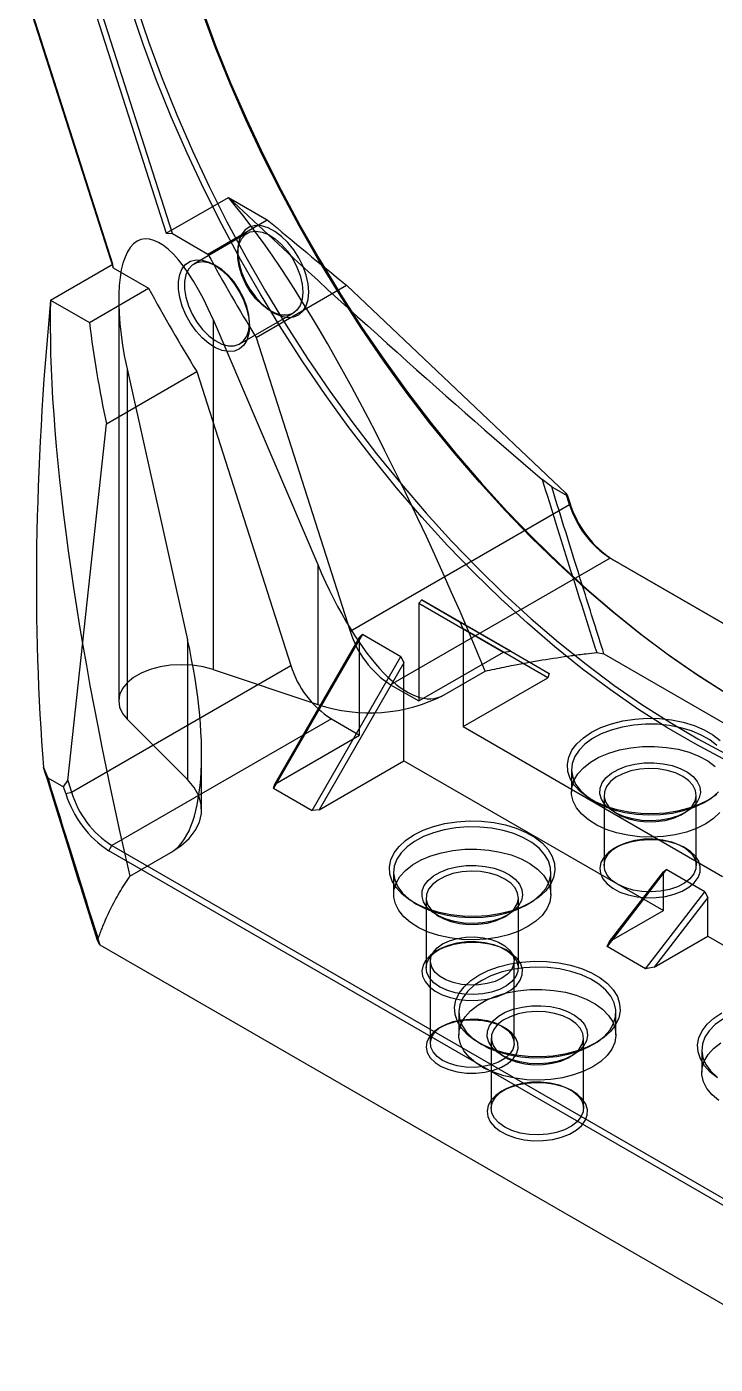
# Model space of a CAD drawing. Header units: millimetres. Extents: x 0 to 420, y 1 to 298.
# Drawn here: x 340.4 to 362.29, y 207.88 to 250.41 of the extents above; entities that cross this region are included whole.
import ezdxf

# ---------------------------------------------------------------- set-up
doc = ezdxf.new("R2010")
doc.units = ezdxf.units.MM

msp = doc.modelspace()

# ---------------------------------------------------------------- linework, layer by layer
at = {"color": 7, "linetype": 'Continuous', "lineweight": 25}
for p, q in [((342.10378, 252.36708), (344.83212, 243.84489)), ((345.02992, 243.83956), (342.28392, 252.4169)), ((343.13506, 242.8652), (340.40672, 251.38739)), ((340.3983, 251.32836), (343.1443, 242.75101)), ((344.83212, 243.84489), (346.81201, 244.98786)), ((346.81202, 244.98787), (348.04528, 244.27591)), ((346.15967, 243.18737), (348.04528, 244.27591)), ((344.83212, 243.84489), (345.02992, 243.83956)), ((345.02992, 243.83956), (346.15967, 243.18737)), ((347.40711, 243.84773), (345.71005, 242.86804)), ((341.15516, 241.72223), (343.13506, 242.8652)), ((343.1443, 242.75101), (343.13506, 242.8652)), ((347.10329, 243.28508), (347.10329, 243.17622)), ((343.1443, 242.75101), (344.27405, 242.09883)), ((346.4435, 242.79533), (346.34923, 242.84977)), ((342.38843, 241.01028), (344.27405, 242.09883)), ((347.69069, 240.53684), (350.56626, 242.19686)), ((350.56626, 242.19686), (357.54193, 235.58589)), ((341.15516, 241.72223), (342.38843, 241.01028)), ((343.32129, 241.72292), (343.32129, 228.9738)), ((347.1766, 240.32763), (348.87366, 241.30732)), ((348.14022, 241.38003), (348.23448, 241.32559)), ((346.32129, 241.10852), (346.32129, 229.97369)), ((346.32129, 241.10852), (349.65091, 233.31226)), ((347.48042, 240.89028), (347.48042, 240.99913)), ((347.69069, 240.53684), (350.68233, 231.19223)), ((343.58924, 239.53135), (345.5116, 230.92268)), ((343.58924, 239.53135), (343.58924, 228.39651)), ((342.92951, 237.78826), (345.80507, 239.44829)), ((345.80507, 239.44829), (348.79671, 230.10369)), ((341.70274, 226.44211), (342.92951, 237.78826)), ((357.0921, 235.78616), (356.79065, 236.01449)), ((357.0921, 235.78616), (357.59876, 235.49367)), ((350.68233, 231.19223), (357.65911, 235.21984)), ((357.54193, 235.58589), (357.59876, 235.49367)), ((357.65911, 235.21984), (357.54193, 235.58589)), ((357.59876, 235.49367), (357.66753, 235.27887)), ((357.65911, 235.21984), (357.66753, 235.27887)), ((358.94707, 233.51774), (351.97028, 229.49012)), ((381.47583, 220.51216), (358.94707, 233.51774)), ((358.94707, 233.51774), (359.04135, 233.46329)), ((349.65091, 233.31226), (349.65091, 228.86394)), ((359.04135, 233.46329), (381.57011, 220.45771)), ((352.95805, 232.18606), (352.86377, 232.08652)), ((352.86377, 232.08652), (352.86377, 228.97433)), ((352.86377, 232.08652), (355.55886, 230.53017)), ((355.78647, 230.55272), (352.95805, 232.18606)), ((352.95805, 232.18606), (354.1837, 231.47851)), ((354.27798, 231.27011), (354.1837, 231.47851)), ((354.1837, 231.47851), (357.01213, 229.84516)), ((351.07243, 231.09752), (348.244, 226.19854)), ((348.28305, 226.32994), (350.97815, 230.99798)), ((350.97815, 230.99798), (351.07243, 231.09752)), ((350.97815, 227.88578), (350.97815, 230.99798)), ((351.07243, 231.09752), (352.29808, 230.38996)), ((356.97307, 229.71376), (354.27798, 231.27011)), ((354.27798, 231.27011), (354.27798, 228.15792)), ((345.5116, 230.92268), (345.5116, 226.47436)), ((352.86377, 228.97433), (355.55886, 230.53017)), ((355.55886, 230.53017), (355.78647, 230.55272)), ((355.78647, 230.55272), (357.01213, 229.84516)), ((341.81992, 226.07607), (348.79671, 230.10369)), ((349.46965, 225.49098), (352.29808, 230.38996)), ((352.39236, 230.18157), (349.69727, 225.51353)), ((352.29808, 230.38996), (352.39236, 230.18157)), ((352.39236, 227.06937), (352.39236, 230.18157)), ((358.52203, 230.51569), (358.75359, 230.47212)), ((358.75359, 230.47212), (381.85788, 217.1343)), ((346.32129, 229.97369), (349.65091, 228.86394)), ((353.6746, 229.16974), (354.98017, 229.92344)), ((354.27798, 228.15792), (356.97307, 229.71376)), ((357.01213, 229.84516), (356.97307, 229.71376)), ((351.97028, 229.49012), (352.86377, 228.97433)), ((350.08466, 228.40158), (343.10788, 224.37397)), ((350.08466, 228.40158), (350.97815, 227.88578)), ((343.58924, 228.39651), (345.5116, 226.47436)), ((354.27798, 228.15792), (362.52756, 223.39554)), ((348.28305, 226.32994), (350.97815, 227.88578)), ((345.95818, 225.51222), (345.95818, 227.27006)), ((340.93527, 226.86137), (341.06435, 226.53354)), ((349.69727, 225.51353), (352.39236, 227.06937)), ((352.39236, 227.06937), (360.64194, 222.30699)), ((357.7213, 226.79513), (357.7213, 226.08746)), ((341.06435, 226.53354), (341.57101, 226.24105)), ((341.57101, 226.24105), (341.70274, 226.44211)), ((341.70274, 226.44211), (341.81992, 226.07607)), ((348.244, 226.19854), (348.28305, 226.32994)), ((341.63978, 226.02625), (341.57101, 226.24105)), ((341.63978, 226.02625), (341.81992, 226.07607)), ((348.244, 226.19854), (349.46965, 225.49098)), ((358.75464, 225.97859), (358.75464, 223.74671)), ((361.68797, 223.74671), (361.68797, 225.97859)), ((349.69727, 225.51353), (349.46965, 225.49098)), ((358.35895, 225.82924), (358.45325, 225.77478)), ((359.08975, 225.43444), (359.18404, 225.37998)), ((361.25856, 225.37998), (361.35286, 225.43444)), ((361.98936, 225.77478), (362.08365, 225.82924)), ((343.0136, 224.21067), (343.10788, 224.37397)), ((365.54236, 211.20509), (343.0136, 224.21067)), ((343.10788, 224.37397), (365.63664, 211.36839)), ((343.67629, 223.39784), (344.98187, 224.15154)), ((359.18404, 224.34531), (359.08975, 224.29086)), ((361.35286, 224.29086), (361.25856, 224.34531)), ((352.06445, 223.52949), (352.06445, 222.82182)), ((357.06445, 222.82182), (357.06445, 223.52949)), ((360.73622, 223.61347), (358.8506, 221.16402)), ((358.93421, 221.32114), (360.64194, 223.53951)), ((360.64194, 223.53951), (360.73622, 223.61347)), ((360.64194, 222.30699), (360.64194, 223.53951)), ((361.96187, 222.90591), (360.73622, 223.61347)), ((360.07625, 220.45647), (361.96187, 222.90591)), ((361.96187, 222.90591), (362.05615, 222.7231)), ((352.7021, 222.5636), (352.79639, 222.50915)), ((353.09778, 222.71295), (353.09778, 220.48107)), ((356.03112, 220.48107), (356.03112, 222.71295)), ((356.3325, 222.50915), (356.4268, 222.5636)), ((362.05615, 222.7231), (360.34842, 220.50473)), ((362.05615, 221.49059), (362.05615, 222.7231)), ((353.43289, 222.1688), (353.52719, 222.11435)), ((355.60171, 222.11435), (355.696, 222.1688)), ((358.93421, 221.32114), (360.64194, 222.30699)), ((342.72583, 221.2195), (342.65036, 221.35317)), ((342.72583, 221.2195), (365.83012, 207.88167)), ((358.8506, 221.16402), (358.93421, 221.32114)), ((360.34842, 220.50473), (362.05615, 221.49059)), ((362.05615, 221.49059), (370.30573, 216.7282)), ((353.52719, 221.07968), (353.43289, 221.02522)), ((355.696, 221.02522), (355.60171, 221.07968)), ((360.07625, 220.45647), (358.8506, 221.16402)), ((353.23112, 220.7034), (353.23112, 218.09047)), ((355.89778, 218.09047), (355.89778, 220.7034)), ((360.34842, 220.50473), (360.07625, 220.45647)), ((354.135, 219.06856), (354.135, 218.36089)), ((359.135, 218.36089), (359.135, 219.06856)), ((353.62149, 218.63465), (353.52719, 218.5802)), ((355.60171, 218.5802), (355.50741, 218.63465)), ((355.16833, 218.25202), (355.16833, 216.02014)), ((358.10167, 216.02014), (358.10167, 218.25202)), ((354.77265, 218.10267), (354.86695, 218.04821)), ((358.40306, 218.04821), (358.49735, 218.10267)), ((361.86241, 217.87325), (361.86241, 217.16558)), ((355.50345, 217.70787), (355.59774, 217.65341)), ((357.67226, 217.65341), (357.76656, 217.70787)), ((355.59774, 216.61874), (355.50345, 216.56429)), ((357.76656, 216.56429), (357.67226, 216.61874))]:
    msp.add_line(p, q, dxfattribs=at)
at = {"color": 7, "linetype": 'Continuous', "lineweight": 25, "flags": 128}
for points in [[(362.54467, 227.1302), (361.64813, 227.60788), (360.75095, 228.13379), (359.85504, 228.70681), (358.96233, 229.3257), (358.0747, 229.98915), (357.19407, 230.69574), (356.3223, 231.44397), (355.46126, 232.23223), (354.61278, 233.05885), (353.77868, 233.92207), (352.96073, 234.82003), (352.16069, 235.75083), (351.38025, 236.71247), (350.62109, 237.70291), (349.88482, 238.72003), (349.17302, 239.76166), (348.4872, 240.82558), (347.82883, 241.90951), (347.19931, 243.01115), (346.59999, 244.12815), (346.03214, 245.25811), (345.49698, 246.39863), (344.99565, 247.54727), (344.52922, 248.70159), (344.09868, 249.85912), (343.70496, 251.01738)], [(343.88489, 251.06787), (344.2767, 249.91523), (344.70515, 248.76332), (345.16932, 247.61461), (345.66821, 246.47154), (346.20077, 245.33655), (346.76586, 244.21208), (347.36228, 243.1005), (347.98874, 242.00421), (348.64391, 240.92554), (349.3264, 239.86679), (350.03475, 238.83021), (350.76745, 237.81803), (351.52292, 236.8324), (352.29957, 235.87542), (353.09573, 234.94915), (353.90971, 234.05554), (354.73976, 233.19652), (355.58412, 232.37391), (356.44098, 231.58947), (357.30852, 230.84487), (358.18488, 230.14171), (359.06819, 229.48148), (359.95658, 228.8656), (360.84813, 228.29537), (361.74096, 227.77201), (362.63315, 227.29664)], [(345.9843, 250.94766), (346.41484, 249.79014), (346.88127, 248.63582), (347.3826, 247.48717), (347.91776, 246.34665), (348.4856, 245.21669), (349.08493, 244.0997), (349.71444, 242.99806), (350.37282, 241.91412), (351.05863, 240.8502), (351.77044, 239.80857), (352.50671, 238.79145), (353.26587, 237.80102), (354.0463, 236.83937), (354.84635, 235.90858), (355.6643, 235.01061), (356.4984, 234.1474), (357.34687, 233.32078), (358.20792, 232.53251), (359.07969, 231.78428), (359.96032, 231.07769), (360.84794, 230.41424), (361.74066, 229.79535), (362.63657, 229.22234)], [(362.54519, 229.27506), (361.65363, 229.84529), (360.76525, 230.46117), (359.88194, 231.1214), (359.00557, 231.82456), (358.13804, 232.56916), (357.28117, 233.3536), (356.43682, 234.17621), (355.60676, 235.03523), (354.79279, 235.92883), (353.99663, 236.85511), (353.21998, 237.81209), (352.4645, 238.79772), (351.73181, 239.8099), (351.02346, 240.84648), (350.34097, 241.90523), (349.6858, 242.9839), (349.05933, 244.08019), (348.46292, 245.19177), (347.89783, 246.31624), (347.36527, 247.45123), (346.86637, 248.59429), (346.4022, 249.74301), (345.97376, 250.89492)], [(349.36604, 241.97882), (349.34559, 242.23788), (349.28499, 242.51117), (349.18643, 242.78883), (349.05348, 243.06083), (348.89092, 243.31732), (348.70465, 243.54903), (348.5014, 243.74761), (348.2885, 243.90586), (348.07365, 244.01807), (347.86463, 244.08018), (347.66898, 244.08995), (347.49377, 244.04702), (347.34535, 243.95295), (347.22906, 243.81113), (347.14912, 243.62669), (347.10842, 243.40631), (347.10842, 243.15793), (347.14912, 242.89055), (347.22906, 242.61382), (347.34535, 242.33774), (347.49377, 242.0723), (347.66898, 241.82708), (347.86463, 241.61096), (348.07365, 241.43173), (348.2885, 241.29589), (348.5014, 241.20833), (348.70465, 241.17223), (348.89092, 241.18888), (349.05348, 241.2577), (349.18643, 241.37618), (349.28499, 241.54004), (349.34559, 241.74338), (349.36604, 241.97882)], [(349.17747, 241.97882), (349.15624, 241.75001), (349.09343, 241.55507), (348.99159, 241.40199), (348.8549, 241.29703), (348.68897, 241.2445), (348.50057, 241.24655), (348.29743, 241.30308), (348.08786, 241.41179), (347.88043, 241.56823), (347.68366, 241.76598), (347.50557, 241.99696), (347.35348, 242.25171), (347.23361, 242.5198), (347.15086, 242.79025), (347.10861, 243.05199), (347.10861, 243.29431), (347.15086, 243.50728), (347.23361, 243.68219), (347.35348, 243.81187), (347.50557, 243.89102), (347.68366, 243.91639), (347.88043, 243.88695), (348.08786, 243.8039), (348.29743, 243.67065), (348.50057, 243.49264), (348.68897, 243.27716), (348.8549, 243.03305), (348.99159, 242.77028), (349.09343, 242.49962), (349.15624, 242.23215), (349.17747, 241.97882)], [(347.48042, 240.89028), (347.45997, 240.65483), (347.39938, 240.4515), (347.30082, 240.28763), (347.16786, 240.16915), (347.00531, 240.10034), (346.81904, 240.08369), (346.61578, 240.11979), (346.40288, 240.20734), (346.18804, 240.34319), (345.97901, 240.52241), (345.78336, 240.73854), (345.60816, 240.98375), (345.45973, 241.2492), (345.34344, 241.52527), (345.2635, 241.802), (345.2228, 242.06939), (345.2228, 242.31776), (345.2635, 242.53815), (345.34344, 242.72259), (345.45973, 242.8644), (345.60816, 242.95847), (345.78336, 243.0014), (345.97901, 242.99163), (346.18804, 242.92952), (346.40288, 242.81732), (346.61578, 242.65906), (346.81904, 242.46049), (347.00531, 242.22877), (347.16786, 241.97228), (347.30082, 241.70029), (347.39938, 241.42263), (347.45997, 241.14933), (347.48042, 240.89028)], [(347.48042, 240.99913), (347.45919, 241.25246), (347.39637, 241.51993), (347.29453, 241.79059), (347.15785, 242.05336), (346.99191, 242.29747), (346.80351, 242.51295), (346.60037, 242.69096), (346.3908, 242.82421), (346.18338, 242.90726), (345.9866, 242.9367), (345.80852, 242.91133), (345.65643, 242.83218), (345.53655, 242.7025), (345.4538, 242.52759), (345.41156, 242.31462), (345.41156, 242.0723), (345.4538, 241.81056), (345.53655, 241.54011), (345.65643, 241.27202), (345.80852, 241.01727), (345.9866, 240.78629), (346.18338, 240.58854), (346.3908, 240.4321), (346.60037, 240.32339), (346.80351, 240.26686), (346.99191, 240.26481), (347.15785, 240.31734), (347.29453, 240.4223), (347.39637, 240.57538), (347.45919, 240.77032), (347.48042, 240.99913)], [(346.32129, 229.97369), (346.00533, 230.05874), (345.66859, 230.11083), (345.32129, 230.12837), (344.974, 230.11083), (344.63725, 230.05874), (344.32129, 229.97369), (344.03572, 229.85825), (343.7892, 229.71594), (343.58924, 229.55108), (343.44191, 229.36868), (343.35168, 229.17429), (343.32129, 228.9738), (343.35168, 228.77331), (343.44191, 228.57891), (343.58924, 228.39651)], [(358.35926, 227.97894), (358.65758, 228.12714), (358.99083, 228.24802), (359.35157, 228.33888), (359.73174, 228.39769), (360.12284, 228.42313), (360.51614, 228.41463), (360.90286, 228.37239), (361.27435, 228.29735), (361.62232, 228.19118), (361.93899, 228.05626), (362.2173, 227.8956), (362.45101, 227.71279)], [(362.34008, 226.00128), (362.08335, 225.82906), (361.78503, 225.68086), (361.45178, 225.55997), (361.09104, 225.46912), (360.71087, 225.41031), (360.31977, 225.38487), (359.92646, 225.39337), (359.53975, 225.43561), (359.16825, 225.51065), (358.82029, 225.61682), (358.50361, 225.75174), (358.22531, 225.9124), (357.9916, 226.09521), (357.80769, 226.29609), (357.6777, 226.51054), (357.60453, 226.73379), (357.58981, 226.96084), (357.63388, 227.18662), (357.73574, 227.40609), (357.89313, 227.61434), (358.10253, 227.80672), (358.35926, 227.97894)], [(362.34536, 227.55627), (362.1192, 227.73452), (361.84856, 227.89076), (361.53978, 228.02132), (361.20009, 228.12314), (360.83746, 228.19383), (360.46039, 228.23173), (360.07771, 228.23596), (359.6984, 228.20642), (359.33135, 228.1438), (358.98515, 228.04957), (358.66793, 227.92594), (358.38712, 227.7758), (358.1493, 227.60267), (357.96005, 227.41062), (357.8238, 227.20414), (357.74375, 226.98807), (357.72176, 226.76748), (357.75837, 226.54754), (357.8527, 226.3334), (358.00255, 226.13008), (358.20441, 225.94236), (358.45354, 225.77462)], [(361.98907, 225.06695), (361.6985, 224.92313), (361.37331, 224.8066), (361.02112, 224.72009), (360.65018, 224.66563), (360.26919, 224.6445), (359.88708, 224.65719), (359.5128, 224.70341), (359.15512, 224.78206), (358.82244, 224.89132), (358.52254, 225.02861), (358.26247, 225.19072), (358.0483, 225.37384), (357.88507, 225.5737), (357.7766, 225.78559), (357.72543, 226.00456), (357.73276, 226.22548), (357.79842, 226.44316), (357.92087, 226.6525), (358.09724, 226.8486), (358.3234, 227.02685), (358.59404, 227.18309), (358.90283, 227.31365), (359.24252, 227.41547), (359.60515, 227.48616), (359.98222, 227.52406), (360.36489, 227.52829), (360.74421, 227.49875), (361.11126, 227.43614), (361.45745, 227.3419), (361.77467, 227.21827), (362.05548, 227.06813), (362.2933, 226.895)], [(361.35267, 225.43433), (361.11812, 225.32253), (360.85114, 225.23837), (360.56141, 225.18491), (360.25938, 225.16406), (359.95598, 225.17659), (359.66216, 225.22203), (359.38855, 225.29876), (359.14505, 225.40399), (358.94044, 225.53393), (358.78212, 225.68387), (358.67582, 225.8484), (358.62538, 226.02156), (358.63262, 226.19711), (358.69728, 226.3687), (358.81702, 226.53012), (358.98751, 226.67554), (359.2026, 226.79971), (359.4545, 226.89813), (359.73412, 226.96726), (360.03135, 227.00459), (360.33545, 227.00876), (360.63541, 226.97964), (360.92041, 226.91828), (361.18015, 226.82689), (361.40523, 226.70877), (361.58751, 226.56819), (361.72042, 226.41024), (361.79915, 226.24063), (361.82085, 226.06548), (361.78474, 225.89112), (361.69212, 225.72386), (361.54634, 225.56974), (361.35267, 225.43433)], [(361.25839, 226.57728), (361.0284, 226.68555), (360.76536, 226.76487), (360.48005, 226.81199), (360.18415, 226.825), (359.88977, 226.80336), (359.60896, 226.74795), (359.35322, 226.66104), (359.13302, 226.54619), (358.95737, 226.40811), (358.83347, 226.25244), (358.76639, 226.08555), (358.75887, 225.91429), (358.81123, 225.74566), (358.92131, 225.58657), (359.08461, 225.44353), (359.29446, 225.32239), (359.54224, 225.22811), (359.81783, 225.16456), (360.10993, 225.13434), (360.4066, 225.13868), (360.69568, 225.17741), (360.96534, 225.24893), (361.20453, 225.35033), (361.40348, 225.47745), (361.55402, 225.62508), (361.65001, 225.78719), (361.6875, 225.95714), (361.66497, 226.12796), (361.58333, 226.29266), (361.44593, 226.44451), (361.25839, 226.57728)], [(344.98187, 224.15154), (345.29859, 224.36311), (345.55885, 224.59895), (345.75715, 224.85407), (345.88931, 225.12309), (345.95254, 225.40033), (345.94549, 225.67993), (345.86833, 225.95599), (345.72267, 226.22268), (345.5116, 226.47436)], [(358.45354, 225.77462), (358.7441, 225.6308), (359.06929, 225.51427), (359.42148, 225.42776), (359.79242, 225.3733), (360.17342, 225.35217), (360.55553, 225.36486), (360.92981, 225.41108), (361.28748, 225.48973), (361.62017, 225.59899), (361.92006, 225.73628), (362.18014, 225.89838), (362.3943, 226.08151)], [(362.44006, 225.42242), (362.2382, 225.23469), (361.98907, 225.06695)], [(352.7024, 224.7133), (353.00072, 224.86151), (353.33398, 224.98239), (353.69471, 225.07325), (354.07488, 225.13205), (354.46599, 225.15749), (354.85929, 225.149), (355.24601, 225.10676), (355.6175, 225.03172), (355.96547, 224.92555), (356.28214, 224.79063), (356.56044, 224.62997), (356.79416, 224.44716), (356.97806, 224.24628), (357.10805, 224.03182), (357.18122, 223.80857), (357.19594, 223.58152), (357.15187, 223.35574), (357.05001, 223.13628), (356.89262, 222.92803), (356.68322, 222.73565), (356.4265, 222.56343), (356.12818, 222.41522), (355.79492, 222.29434), (355.43418, 222.20348), (355.05402, 222.14468), (354.66291, 222.11924), (354.26961, 222.12773), (353.88289, 222.16997), (353.5114, 222.24502), (353.16343, 222.35118), (352.84676, 222.4861), (352.56846, 222.64676), (352.33474, 222.82958), (352.15084, 223.03045), (352.02084, 223.24491), (351.94767, 223.46816), (351.93296, 223.69521), (351.97702, 223.92099), (352.07889, 224.14045), (352.23628, 224.3487), (352.44567, 224.54109), (352.7024, 224.7133)], [(352.79668, 222.50898), (353.08725, 222.36516), (353.41244, 222.24863), (353.76463, 222.16213), (354.13557, 222.10767), (354.51656, 222.08654), (354.89868, 222.09923), (355.27296, 222.14544), (355.63063, 222.2241), (355.96331, 222.33335), (356.26321, 222.47064), (356.52329, 222.63275), (356.73745, 222.81588), (356.90068, 223.01573), (357.00915, 223.22763), (357.06032, 223.4466), (357.05299, 223.66751), (356.98733, 223.88519), (356.86488, 224.09454), (356.68851, 224.29063), (356.46235, 224.46889), (356.19171, 224.62513), (355.88292, 224.75569), (355.54324, 224.8575), (355.18061, 224.92819), (354.80353, 224.9661), (354.42086, 224.97033), (354.04155, 224.94079), (353.67449, 224.87817), (353.3283, 224.78394), (353.01108, 224.66031), (352.73027, 224.51017), (352.49245, 224.33704), (352.3032, 224.14499), (352.16695, 223.93851), (352.08689, 223.72244), (352.06491, 223.50185), (352.10151, 223.28191), (352.19584, 223.06777), (352.34569, 222.86445), (352.54755, 222.67672), (352.79668, 222.50898)], [(359.18421, 223.14801), (358.99668, 223.28078), (358.85928, 223.43263), (358.77764, 223.59733), (358.75511, 223.76816), (358.7926, 223.9381), (358.88858, 224.10021), (359.03913, 224.24784), (359.23807, 224.37496), (359.47727, 224.47636), (359.74693, 224.54789), (360.03601, 224.58661), (360.33267, 224.59095), (360.62478, 224.56073), (360.90037, 224.49718), (361.14815, 224.4029), (361.35799, 224.28177), (361.5213, 224.13872), (361.63138, 223.97963), (361.68374, 223.811), (361.67622, 223.63974), (361.60914, 223.47286), (361.48524, 223.31719), (361.30959, 223.1791), (361.08939, 223.06425), (360.83365, 222.97734), (360.55284, 222.92193), (360.25846, 222.90029), (359.96255, 222.9133), (359.67724, 222.96043), (359.41421, 223.03975), (359.18421, 223.14801)], [(356.33222, 221.80131), (356.04165, 221.65749), (355.71646, 221.54097), (355.36427, 221.45446), (354.99333, 221.4), (354.61234, 221.37887), (354.23022, 221.39156), (353.85594, 221.43778), (353.49827, 221.51643), (353.16558, 221.62569), (352.86569, 221.76298), (352.60561, 221.92508), (352.39145, 222.10821), (352.22822, 222.30806), (352.11975, 222.51996), (352.06858, 222.73893), (352.07591, 222.95985), (352.14157, 223.17752), (352.26402, 223.38687), (352.44039, 223.58296), (352.66655, 223.76122), (352.93719, 223.91746), (353.24597, 224.04802), (353.58566, 224.14983), (353.94829, 224.22052), (354.32536, 224.25843), (354.70804, 224.26266), (355.08735, 224.23312), (355.4544, 224.1705), (355.8006, 224.07627), (356.11782, 223.95264), (356.39863, 223.8025), (356.63645, 223.62937), (356.8257, 223.43732), (356.96195, 223.23084), (357.04201, 223.01477), (357.06399, 222.79418), (357.02739, 222.57424), (356.93305, 222.3601), (356.7832, 222.15678), (356.58135, 221.96905), (356.33222, 221.80131)], [(359.08993, 224.29096), (358.89626, 224.15555), (358.75049, 224.00143), (358.65787, 223.83417), (358.62176, 223.65982), (358.64346, 223.48466), (358.72218, 223.31505), (358.85509, 223.1571), (359.03738, 223.01653), (359.26246, 222.89841), (359.52219, 222.80701), (359.80719, 222.74565), (360.10716, 222.71653), (360.41125, 222.72071), (360.70848, 222.75803), (360.9881, 222.82716), (361.24001, 222.92558), (361.45509, 223.04975), (361.62559, 223.19517), (361.74533, 223.35659), (361.80999, 223.52818), (361.81723, 223.70373), (361.76678, 223.8769), (361.66048, 224.04142), (361.50217, 224.19136), (361.29756, 224.3213), (361.05405, 224.42653), (360.78045, 224.50326), (360.48663, 224.54871), (360.18323, 224.56123), (359.8812, 224.54039), (359.59146, 224.48692), (359.32449, 224.40276), (359.08993, 224.29096)], [(355.69582, 222.1687), (355.46126, 222.0569), (355.19429, 221.97274), (354.90455, 221.91927), (354.60253, 221.89843), (354.29912, 221.91095), (354.00531, 221.9564), (353.7317, 222.03313), (353.48819, 222.13836), (353.28358, 222.2683), (353.12527, 222.41824), (353.01897, 222.58276), (352.96853, 222.75593), (352.97576, 222.93148), (353.04042, 223.10307), (353.16016, 223.26449), (353.33066, 223.40991), (353.54574, 223.53408), (353.79765, 223.6325), (354.07727, 223.70163), (354.3745, 223.73895), (354.67859, 223.74313), (354.97856, 223.71401), (355.26356, 223.65265), (355.52329, 223.56125), (355.74837, 223.44313), (355.93066, 223.30256), (356.06357, 223.14461), (356.1423, 222.975), (356.164, 222.79984), (356.12788, 222.62549), (356.03527, 222.45823), (355.88949, 222.30411), (355.69582, 222.1687)], [(355.60154, 223.31165), (355.37155, 223.41991), (355.10851, 223.49923), (354.8232, 223.54636), (354.52729, 223.55937), (354.23291, 223.53773), (353.9521, 223.48232), (353.69636, 223.39541), (353.47616, 223.28056), (353.30052, 223.14247), (353.17662, 222.9868), (353.10953, 222.81992), (353.10202, 222.64866), (353.15437, 222.48003), (353.26445, 222.32094), (353.42776, 222.17789), (353.6376, 222.05676), (353.88539, 221.96248), (354.16097, 221.89893), (354.45308, 221.86871), (354.74975, 221.87305), (355.03882, 221.91177), (355.30848, 221.9833), (355.54768, 222.0847), (355.74662, 222.21182), (355.89717, 222.35945), (355.99315, 222.52156), (356.03065, 222.6915), (356.00811, 222.86233), (355.92647, 223.02703), (355.78907, 223.17888), (355.60154, 223.31165)], [(353.43308, 221.02533), (353.23941, 220.88992), (353.09363, 220.7358), (353.00101, 220.56854), (352.9649, 220.39418), (352.9866, 220.21903), (353.06533, 220.04942), (353.19824, 219.89147), (353.38053, 219.75089), (353.6056, 219.63277), (353.86534, 219.54138), (354.15034, 219.48001), (354.45031, 219.4509), (354.7544, 219.45507), (355.05163, 219.4924), (355.33125, 219.56153), (355.58315, 219.65995), (355.79824, 219.78412), (355.96874, 219.92954), (356.08848, 220.09096), (356.15313, 220.26255), (356.16037, 220.4381), (356.10993, 220.61126), (356.00363, 220.77579), (355.84532, 220.92573), (355.64071, 221.05567), (355.3972, 221.1609), (355.12359, 221.23763), (354.82978, 221.28307), (354.52637, 221.2956), (354.22434, 221.27475), (353.93461, 221.22129), (353.66764, 221.13713), (353.43308, 221.02533)], [(353.52736, 219.88238), (353.33982, 220.01515), (353.20242, 220.167), (353.12079, 220.3317), (353.09825, 220.50252), (353.13575, 220.67247), (353.23173, 220.83457), (353.38227, 220.98221), (353.58122, 221.10933), (353.82042, 221.21073), (354.09007, 221.28225), (354.37915, 221.32098), (354.67582, 221.32532), (354.96792, 221.2951), (355.24351, 221.23155), (355.4913, 221.13727), (355.70114, 221.01613), (355.86444, 220.87309), (355.97453, 220.714), (356.02688, 220.54537), (356.01936, 220.3741), (355.95228, 220.20722), (355.82838, 220.05155), (355.65274, 219.91347), (355.43254, 219.79862), (355.1768, 219.71171), (354.89599, 219.6563), (354.6016, 219.63466), (354.3057, 219.64767), (354.02039, 219.69479), (353.75735, 219.77411), (353.52736, 219.88238)], [(355.50726, 220.15912), (355.29063, 220.05786), (355.04227, 219.9848), (354.77303, 219.94316), (354.49467, 219.93473), (354.21936, 219.95991), (353.95913, 220.01757), (353.72536, 220.10521), (353.52825, 220.219), (353.37644, 220.35395), (353.27655, 220.50418), (353.23294, 220.66311), (353.24753, 220.82381), (353.31968, 220.97924), (353.44622, 221.12261), (353.62164, 221.24767), (353.83826, 221.34894), (354.08663, 221.42199), (354.35587, 221.46364), (354.63423, 221.47206), (354.90954, 221.44689), (355.16977, 221.38922), (355.40354, 221.30158), (355.60064, 221.18779), (355.75246, 221.05284), (355.85235, 220.90261), (355.89596, 220.74368), (355.88137, 220.58299), (355.80922, 220.42755), (355.68268, 220.28418), (355.50726, 220.15912)], [(354.77295, 220.25237), (355.07127, 220.40057), (355.40453, 220.52145), (355.76527, 220.61231), (356.14543, 220.67112), (356.53654, 220.69656), (356.92984, 220.68806), (357.31656, 220.64582), (357.68805, 220.57078), (358.03602, 220.46461), (358.35269, 220.32969), (358.63099, 220.16903), (358.86471, 219.98622), (359.04862, 219.78534), (359.17861, 219.57088), (359.25178, 219.34764), (359.26649, 219.12059), (359.22243, 218.89481), (359.12056, 218.67534), (358.96317, 218.46709), (358.75378, 218.27471), (358.49705, 218.10249), (358.19873, 217.95429), (357.86548, 217.8334), (357.50474, 217.74255), (357.12457, 217.68374), (356.73346, 217.6583), (356.34016, 217.6668), (355.95344, 217.70904), (355.58195, 217.78408), (355.23398, 217.89025), (354.91731, 218.02517), (354.63901, 218.18583), (354.40529, 218.36864), (354.22139, 218.56952), (354.0914, 218.78397), (354.01823, 219.00722), (354.00351, 219.23427), (354.04758, 219.46005), (354.14944, 219.67952), (354.30683, 219.88777), (354.51623, 220.08015), (354.77295, 220.25237)], [(354.86723, 220.08907), (354.6181, 219.92133), (354.41625, 219.7336), (354.2664, 219.53028), (354.17206, 219.31614), (354.13546, 219.0962), (354.15744, 218.87561), (354.2375, 218.65954), (354.37375, 218.45306), (354.563, 218.26101), (354.80082, 218.08788), (355.08163, 217.93774), (355.39885, 217.81411), (355.74505, 217.71988), (356.1121, 217.65726), (356.49141, 217.62772), (356.87409, 217.63195), (357.25116, 217.66986), (357.61379, 217.74055), (357.95348, 217.84236), (358.26226, 217.97292), (358.5329, 218.12916), (358.75906, 218.30742), (358.93543, 218.50352), (359.05788, 218.71286), (359.12354, 218.93054), (359.13087, 219.15145), (359.0797, 219.37042), (358.97123, 219.58232), (358.808, 219.78217), (358.59384, 219.9653), (358.33376, 220.12741), (358.03387, 220.2647), (357.70118, 220.37395), (357.34351, 220.45261), (356.96923, 220.49882), (356.58711, 220.51151), (356.20612, 220.49038), (355.83518, 220.43592), (355.48299, 220.34942), (355.1578, 220.23289), (354.86723, 220.08907)], [(358.40277, 217.34038), (358.1122, 217.19656), (357.78701, 217.08003), (357.43482, 216.99352), (357.06388, 216.93906), (356.68289, 216.91793), (356.30077, 216.93062), (355.92649, 216.97684), (355.56882, 217.0555), (355.23614, 217.16475), (354.93624, 217.30204), (354.67616, 217.46415), (354.462, 217.64727), (354.29877, 217.84713), (354.1903, 218.05902), (354.13913, 218.27799), (354.14646, 218.49891), (354.21212, 218.71659), (354.33457, 218.92593), (354.51094, 219.12203), (354.7371, 219.30028), (355.00774, 219.45652), (355.31653, 219.58708), (355.65621, 219.6889), (356.01884, 219.75959), (356.39592, 219.79749), (356.77859, 219.80172), (357.1579, 219.77219), (357.52496, 219.70957), (357.87115, 219.61533), (358.18837, 219.4917), (358.46918, 219.34156), (358.707, 219.16844), (358.89625, 218.97638), (359.0325, 218.7699), (359.11256, 218.55383), (359.13454, 218.33324), (359.09794, 218.1133), (359.00361, 217.89916), (358.85376, 217.69585), (358.6519, 217.50812), (358.40277, 217.34038)], [(357.76637, 217.70776), (357.53181, 217.59596), (357.26484, 217.5118), (356.97511, 217.45834), (356.67308, 217.43749), (356.36967, 217.45002), (356.07586, 217.49546), (355.80225, 217.57219), (355.55874, 217.67742), (355.35414, 217.80736), (355.19582, 217.9573), (355.08952, 218.12183), (355.03908, 218.29499), (355.04632, 218.47054), (355.11097, 218.64213), (355.23072, 218.80355), (355.40121, 218.94897), (355.6163, 219.07314), (355.8682, 219.17157), (356.14782, 219.24069), (356.44505, 219.27802), (356.74914, 219.28219), (357.04911, 219.25308), (357.33411, 219.19171), (357.59385, 219.10032), (357.81892, 218.9822), (358.00121, 218.84162), (358.13412, 218.68367), (358.21285, 218.51406), (358.23455, 218.33891), (358.19844, 218.16455), (358.10582, 217.99729), (357.96004, 217.84317), (357.76637, 217.70776)], [(357.67209, 218.85072), (357.4421, 218.95898), (357.17906, 219.0383), (356.89375, 219.08542), (356.59785, 219.09843), (356.30346, 219.07679), (356.02265, 219.02138), (355.76692, 218.93447), (355.54671, 218.81962), (355.37107, 218.68154), (355.24717, 218.52587), (355.18009, 218.35899), (355.17257, 218.18772), (355.22492, 218.0191), (355.33501, 217.86), (355.49831, 217.71696), (355.70815, 217.59582), (355.95594, 217.50154), (356.23153, 217.438), (356.52363, 217.40777), (356.8203, 217.41211), (357.10938, 217.45084), (357.37904, 217.52236), (357.61823, 217.62376), (357.81718, 217.75088), (357.96772, 217.89852), (358.06371, 218.06062), (358.1012, 218.23057), (358.07866, 218.40139), (357.99703, 218.56609), (357.85963, 218.71794), (357.67209, 218.85072)], [(362.36642, 216.99052), (362.1327, 217.17333), (361.94879, 217.37421), (361.8188, 217.58867), (361.74563, 217.81192), (361.73092, 218.03897), (361.77498, 218.26475), (361.87685, 218.48421), (362.03424, 218.69246), (362.24363, 218.88484), (362.50036, 219.05706)], [(353.52736, 218.58029), (353.33982, 218.44752), (353.20242, 218.29567), (353.12079, 218.13097), (353.09825, 217.96014), (353.13575, 217.7902), (353.23173, 217.62809), (353.38227, 217.48046), (353.58122, 217.35334), (353.82042, 217.25194), (354.09007, 217.18041), (354.37915, 217.14169), (354.67582, 217.13735), (354.96792, 217.16757), (355.24351, 217.23112), (355.4913, 217.3254), (355.70114, 217.44654), (355.86444, 217.58958), (355.97453, 217.74867), (356.02688, 217.9173), (356.01936, 218.08856), (355.95228, 218.25544), (355.82838, 218.41112), (355.65274, 218.5492), (355.43254, 218.66405), (355.1768, 218.75096), (354.89599, 218.80637), (354.6016, 218.82801), (354.3057, 218.815), (354.02039, 218.76787), (353.75735, 218.68855), (353.52736, 218.58029)], [(353.62164, 217.54619), (353.44622, 217.67125), (353.31968, 217.81462), (353.24753, 217.97006), (353.23294, 218.13075), (353.27655, 218.28968), (353.37644, 218.43991), (353.52825, 218.57486), (353.72536, 218.68865), (353.95913, 218.77629), (354.21936, 218.83396), (354.49467, 218.85913), (354.77303, 218.85071), (355.04227, 218.80906), (355.29063, 218.736), (355.50726, 218.63474), (355.68268, 218.50968), (355.80922, 218.36631), (355.88137, 218.21088), (355.89596, 218.05018), (355.85235, 217.89125), (355.75246, 217.74102), (355.60064, 217.60607), (355.40354, 217.49228), (355.16977, 217.40464), (354.90954, 217.34698), (354.63423, 217.3218), (354.35587, 217.33023), (354.08663, 217.37187), (353.83826, 217.44493), (353.62164, 217.54619)], [(362.52823, 218.85393), (362.29041, 218.6808), (362.10116, 218.48875), (361.96491, 218.28226), (361.88485, 218.0662), (361.86287, 217.84561), (361.89947, 217.62567), (361.9938, 217.41153), (362.14365, 217.20821), (362.34551, 217.02048)], [(362.40357, 216.26884), (362.18941, 216.45197), (362.02618, 216.65182), (361.9177, 216.86372), (361.86654, 217.08269), (361.87387, 217.3036), (361.93953, 217.52128), (362.06198, 217.73063), (362.23835, 217.92672), (362.46451, 218.10498)], [(355.50363, 216.56439), (355.30996, 216.42898), (355.16419, 216.27486), (355.07157, 216.1076), (355.03545, 215.93325), (355.05715, 215.75809), (355.13588, 215.58848), (355.26879, 215.43053), (355.45108, 215.28996), (355.67616, 215.17184), (355.93589, 215.08044), (356.22089, 215.01908), (356.52086, 214.98996), (356.82495, 214.99414), (357.12218, 215.03146), (357.4018, 215.10059), (357.65371, 215.19901), (357.86879, 215.32318), (358.03929, 215.4686), (358.15903, 215.63002), (358.22369, 215.80161), (358.23092, 215.97716), (358.18048, 216.15033), (358.07418, 216.31485), (357.91587, 216.46479), (357.71126, 216.59473), (357.46775, 216.69996), (357.19414, 216.77669), (356.90033, 216.82214), (356.59693, 216.83466), (356.2949, 216.81382), (356.00516, 216.76035), (355.73819, 216.67619), (355.50363, 216.56439)], [(355.59791, 215.42144), (355.41038, 215.55421), (355.27298, 215.70606), (355.19134, 215.87076), (355.16881, 216.04159), (355.2063, 216.21153), (355.30228, 216.37364), (355.45283, 216.52127), (355.65177, 216.64839), (355.89097, 216.74979), (356.16063, 216.82132), (356.4497, 216.86004), (356.74637, 216.86438), (357.03848, 216.83416), (357.31406, 216.77061), (357.56185, 216.67633), (357.77169, 216.5552), (357.935, 216.41215), (358.04508, 216.25306), (358.09743, 216.08443), (358.08992, 215.91317), (358.02283, 215.74629), (357.89893, 215.59062), (357.72329, 215.45253), (357.50309, 215.33768), (357.24735, 215.25077), (356.96654, 215.19536), (356.67216, 215.17372), (356.37625, 215.18673), (356.09094, 215.23386), (355.82791, 215.31318), (355.59791, 215.42144)]]:
    msp.add_lwpolyline(points, dxfattribs=at)
at = {"color": 7, "linetype": 'Continuous', "lineweight": 25}
for centre, radius, start, end in [((395.87774, 270.13853), 56.55309, 208.461226, 211.562745), ((393.99212, 269.04999), 56.55309, 208.461226, 211.562745), ((360.63122, 236.13045), 3.10848, 197.034149, 237.194181), ((360.83778, 236.25018), 3.31571, 197.034149, 237.194181), ((353.65443, 232.10283), 3.10848, 197.034149, 237.194181), ((351.76882, 231.01429), 3.10848, 197.034149, 237.194181), ((351.29968, 233.79398), 5.19844, 251.508308, 297.184096), ((344.81003, 226.99756), 3.31571, 197.034149, 237.194181), ((344.79203, 226.98667), 3.10848, 197.034149, 237.194181)]:
    msp.add_arc(centre, radius, start, end, dxfattribs=at)
for centre, major_axis, ratio, start_param, end_param in [((344.99294, 258.7194), (-38.40837, 38.54406), 0.15770862, 1.77455652, 2.0360075), ((353.49824, 213.6353), (-10.43921, 33.61576), 0.19648296, 5.15625551, 5.84843524), ((355.05441, 246.57172), (27.23475, -21.90737), 0.17805421, 4.59704722, 4.69078384), ((345.32129, 239.17663), (-1.28993, 4.47052), 0.34189047, 5.05861111, 7.67660499), ((379.59077, 278.6923), (28.77099, 71.72594), 0.36473185, 2.25125991, 2.51271086), ((353.49824, 213.6353), (-10.43921, 33.61576), 0.19648296, 0.52357752, 1.21575715), ((369.5293, 254.9279), (11.07952, 36.97428), 0.68109944, 2.14985508, 2.2435917), ((351.31757, 236.53209), (-2.14988, 7.45086), 0.34189047, 1.91701846, 3.2260154), ((342.62484, 231.51388), (-2.14988, 7.45086), 0.34189047, 3.2260154, 4.53501233)]:
    msp.add_ellipse(centre, major_axis=major_axis, ratio=ratio, start_param=start_param, end_param=end_param, dxfattribs=at)
for points, knots in [([(356.79065, 236.01449), (356.93495, 235.54972), (357.21942, 234.63352), (357.65267, 233.25176), (358.08476, 231.88363), (358.3778, 230.96689), (358.52203, 230.51569)], [0, 0, 0, 0, 0.25362576, 0.49997326, 0.75389539, 1, 1, 1, 1]), ([(358.75359, 230.47212), (358.64922, 230.80107), (358.43776, 231.46753), (358.11926, 232.47988), (357.78839, 233.53779), (357.44487, 234.64276), (357.21072, 235.40168), (357.0921, 235.78616)], [0, 0, 0, 0, 0.18564846, 0.37612572, 0.57143342, 0.78287649, 1, 1, 1, 1]), ([(354.98018, 229.92344), (355.07928, 229.9456), (355.27748, 229.98994), (355.57709, 230.05296), (355.92842, 230.12349), (356.33278, 230.19939), (356.94377, 230.3049), (357.56126, 230.39753), (358.14018, 230.47221), (358.40931, 230.50286), (358.52203, 230.51569)], [0, 0, 0, 0, 0.08634605, 0.17269032, 0.25905473, 0.38854221, 0.51810625, 0.77713943, 0.90666269, 1, 1, 1, 1]), ([(342.65036, 221.35317), (342.50758, 221.8052), (342.21748, 222.72363), (341.78953, 224.09414), (341.36027, 225.47821), (341.07831, 226.39586), (340.93527, 226.86137)], [0, 0, 0, 0, 0.246099419, 0.500026741, 0.746368396, 1, 1, 1, 1]), ([(341.06435, 226.53354), (341.17494, 226.17503), (341.39344, 225.46672), (341.78196, 224.21641), (342.22378, 222.80365), (342.56071, 221.74052), (342.72583, 221.2195)], [0, 0, 0, 0, 0.20245349, 0.39999408, 0.70594493, 1, 1, 1, 1]), ([(342.65036, 221.35317), (342.66795, 221.40497), (342.70313, 221.50856), (342.76058, 221.66342), (342.83651, 221.85608), (342.93516, 222.08602), (343.06119, 222.35238), (343.19819, 222.61696), (343.34631, 222.87952), (343.5045, 223.14015), (343.61903, 223.31194), (343.67629, 223.39784)], [0, 0, 0, 0, 0.0742808, 0.14856213, 0.22285795, 0.35235303, 0.48190496, 0.6114023, 0.74095231, 0.87047622, 1, 1, 1, 1])]:
    msp.add_open_spline(points, degree=3, knots=knots, dxfattribs=at)

doc.saveas('drawing.dxf')
